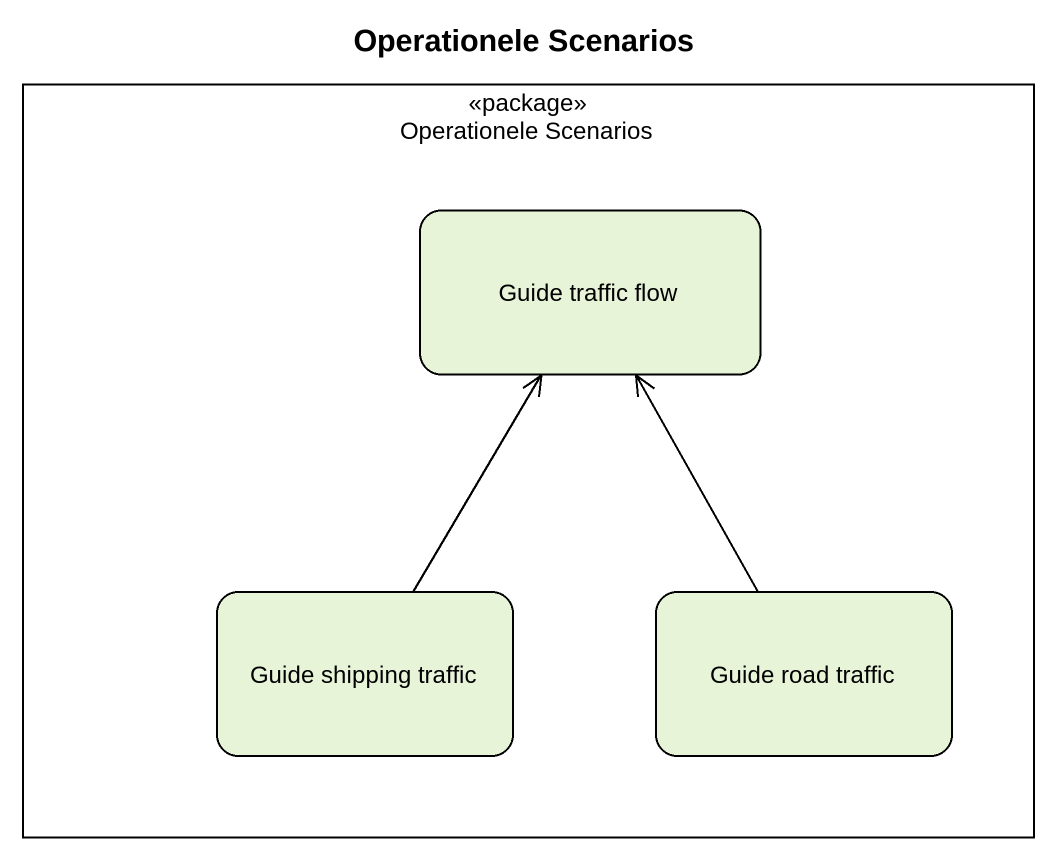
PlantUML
@startuml
title Operationele Scenarios
hide empty description
state "Operationele Scenarios" as Operationele_Scenarios <<package>> {
  state "Guide traffic flow" as Guide_traffic_flow
  state "Guide shipping traffic" as Guide_shipping_traffic
  state "Guide road traffic" as Guide_road_traffic
}
Guide_shipping_traffic -up-> Guide_traffic_flow
Guide_road_traffic -up-> Guide_traffic_flow
@enduml
